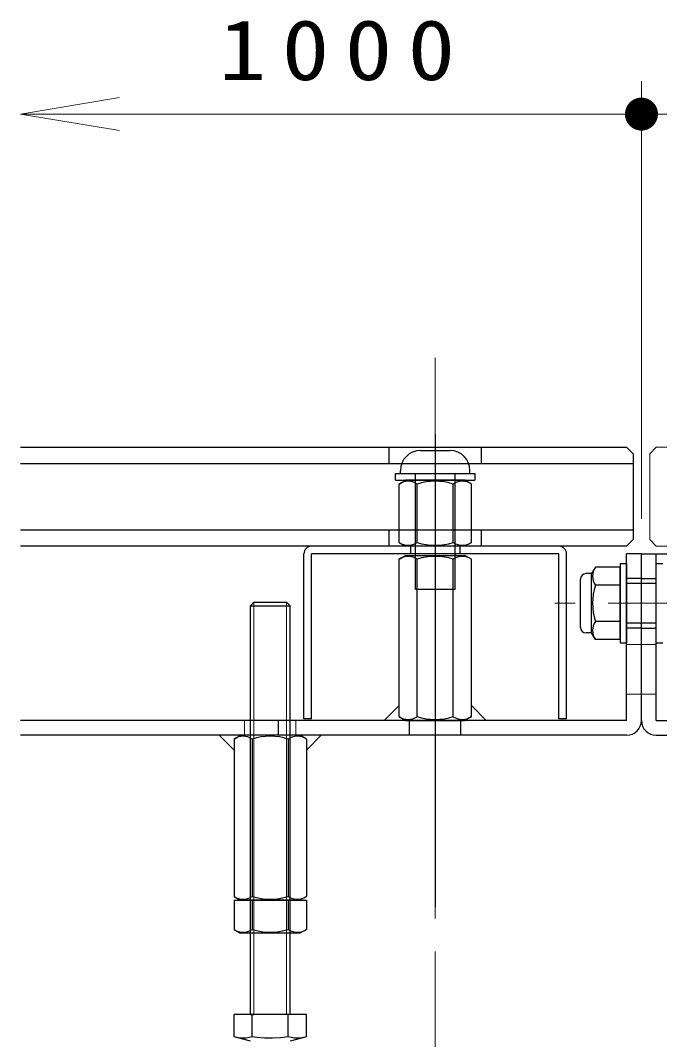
# Model space of a CAD drawing. Units: millimetres on the paper. Extents: x -385 to 0, y -594 to 267.
# Drawn here: x -181.01 to -161.64, y -175.74 to -144.84 of the extents above; entities that cross this region are included whole.
import ezdxf

# ---------------------------------------------------------------- set-up
doc = ezdxf.new("R2010")
doc.units = ezdxf.units.MM
doc.linetypes.add('USER1', pattern=[4.5, 2.5, -2])
doc.linetypes.add('USER2', pattern=[6, 3, -1, 1, -1])
doc.layers.add('1_10', color=7, linetype='Continuous', lineweight=25)
doc.styles.add('ＭＳ ゴシック', font='')
doc.styles.get('ＭＳ ゴシック').set_extended_font_data('MS Gothic')

# ---------------------------------------------------------------- blocks, each defined once
blk = doc.blocks.new('open_arrow')
at = {"color": 0, "linetype": 'Continuous', "lineweight": -2}
blk.add_lwpolyline([(7.5, 1.25), (0, 0), (7.5, -1.25)], dxfattribs=at)
blk = doc.blocks.new('filled_dot')
at = {"color": 0, "linetype": 'Continuous', "lineweight": -2, "const_width": 1.25}
blk.add_lwpolyline([(-0.625, 0, 1), (0.625, 0, 1)], format="xyb", close=True, dxfattribs=at)

msp = doc.modelspace()

# ---------------------------------------------------------------- linework, layer by layer
at = {"layer": '1_10', "lineweight": 13}
for p, q in [((-162.187, -159.954), (-162.187, -146.684)), ((-181.007, -147.684), (-162.187, -147.684)), ((-162.187, -147.684), (-62.187, -147.684))]:
    msp.add_line(p, q, dxfattribs=at)
at = {"layer": '1_10', "linetype": 'USER2', "lineweight": 13}
for p, q in [((-168.437, -182.071), (-168.437, -154.442)), ((-160.191, -162.514), (-164.812, -162.514))]:
    msp.add_line(p, q, dxfattribs=at)
at = {"layer": '1_10'}
for p, q in [((-168.437, -157.384), (-168.437, -171.721)), ((-168.887, -157.884), (-167.987, -157.884)), ((-169.487, -158.584), (-169.487, -158.484)), ((-167.387, -158.584), (-167.387, -158.484)), ((-169.637, -158.784), (-169.637, -158.584)), ((-169.637, -158.584), (-167.237, -158.584)), ((-169.637, -158.784), (-167.237, -158.784)), ((-169.534, -158.898), (-169.337, -158.784)), ((-169.487, -158.584), (-167.387, -158.584)), ((-167.537, -158.784), (-169.337, -158.784)), ((-169.037, -162.084), (-169.037, -158.584)), ((-167.837, -162.084), (-167.837, -158.584)), ((-167.34, -158.898), (-167.537, -158.784)), ((-167.237, -158.584), (-167.237, -158.784)), ((-169.534, -160.67), (-169.534, -158.898)), ((-168.986, -160.67), (-168.986, -158.898)), ((-167.889, -160.67), (-167.889, -158.898)), ((-167.34, -160.67), (-167.34, -158.898)), ((-164.687, -160.784), (-172.187, -160.784)), ((-169.534, -160.67), (-169.337, -160.784)), ((-167.537, -160.784), (-169.337, -160.784)), ((-169.187, -160.784), (-169.187, -161.014)), ((-167.687, -160.784), (-167.687, -161.014)), ((-167.34, -160.67), (-167.537, -160.784)), ((-172.417, -166.014), (-172.417, -161.014)), ((-172.187, -166.014), (-172.187, -161.014)), ((-164.687, -161.014), (-172.187, -161.014)), ((-169.534, -161.178), (-169.337, -161.064)), ((-169.534, -165.95), (-169.534, -161.178)), ((-169.337, -161.064), (-167.537, -161.064)), ((-168.986, -165.95), (-168.986, -161.178)), ((-167.889, -165.95), (-167.889, -161.178)), ((-167.34, -161.178), (-167.537, -161.064)), ((-167.34, -165.95), (-167.34, -161.178)), ((-164.687, -166.014), (-164.687, -161.014)), ((-164.457, -166.014), (-164.457, -161.014)), ((-162.637, -166.064), (-162.637, -161.014)), ((-162.187, -161.014), (-162.637, -161.014)), ((-162.187, -166.064), (-162.187, -161.014)), ((-162.187, -166.064), (-162.187, -161.014)), ((-162.187, -161.014), (-161.737, -161.014)), ((-161.737, -166.064), (-161.737, -161.014)), ((-163.583, -161.417), (-163.697, -161.614)), ((-162.837, -161.417), (-163.583, -161.417)), ((-162.637, -161.314), (-162.837, -161.314)), ((-162.837, -161.314), (-162.837, -163.714)), ((-162.837, -163.611), (-162.837, -161.417)), ((-162.637, -161.314), (-162.637, -163.714)), ((-161.537, -161.314), (-161.737, -161.314)), ((-161.737, -163.714), (-161.737, -161.314)), ((-164.037, -163.244), (-164.037, -161.784)), ((-163.697, -161.614), (-163.867, -161.614)), ((-163.697, -163.414), (-163.697, -161.614)), ((-162.187, -161.764), (-162.637, -161.764)), ((-162.187, -161.764), (-161.737, -161.764)), ((-169.037, -162.084), (-167.837, -162.084)), ((-164.037, -163.114), (-164.037, -161.914)), ((-162.837, -161.966), (-163.583, -161.966)), ((-161.737, -161.914), (-162.637, -161.914)), ((-162.837, -163.063), (-163.583, -163.063)), ((-161.737, -163.114), (-162.637, -163.114)), ((-163.697, -163.414), (-163.867, -163.414)), ((-163.583, -163.611), (-163.697, -163.414)), ((-162.187, -163.264), (-162.637, -163.264)), ((-162.187, -163.264), (-161.737, -163.264)), ((-162.837, -163.611), (-163.583, -163.611)), ((-162.837, -163.714), (-162.637, -163.714)), ((-161.737, -163.714), (-161.537, -163.714)), ((-169.534, -165.614), (-169.984, -166.064)), ((-167.34, -165.614), (-166.89, -166.064)), ((-173.187, -166.514), (-173.187, -166.064)), ((-162.637, -166.064), (-173.187, -166.064)), ((-172.187, -166.014), (-172.417, -166.014)), ((-169.534, -165.95), (-169.337, -166.064)), ((-169.337, -166.064), (-167.537, -166.064)), ((-169.212, -166.514), (-169.212, -166.064)), ((-167.662, -166.514), (-167.662, -166.064)), ((-167.34, -165.95), (-167.537, -166.064)), ((-164.457, -166.014), (-164.687, -166.014)), ((-161.737, -166.064), (-151.187, -166.064)), ((-174.534, -166.964), (-174.984, -166.514)), ((-174.534, -166.628), (-174.337, -166.514)), ((-172.537, -166.514), (-174.337, -166.514)), ((-162.637, -166.514), (-173.187, -166.514)), ((-172.34, -166.628), (-172.537, -166.514)), ((-172.34, -166.964), (-171.89, -166.514)), ((-161.737, -166.514), (-151.187, -166.514)), ((-174.534, -166.628), (-174.534, -171.4)), ((-173.986, -166.628), (-173.986, -171.4)), ((-172.889, -166.628), (-172.889, -171.4)), ((-172.34, -166.628), (-172.34, -171.4)), ((-174.534, -171.4), (-174.337, -171.514)), ((-172.34, -171.4), (-172.537, -171.514)), ((-174.534, -171.514), (-174.534, -172.4)), ((-174.534, -171.514), (-172.34, -171.514)), ((-172.537, -171.514), (-174.337, -171.514)), ((-173.986, -171.514), (-173.986, -172.4)), ((-172.889, -171.514), (-172.889, -172.4)), ((-172.34, -171.514), (-172.34, -172.4)), ((-174.534, -172.4), (-174.337, -172.514)), ((-172.34, -172.4), (-172.537, -172.514)), ((-172.537, -172.514), (-174.337, -172.514))]:
    msp.add_line(p, q, dxfattribs=at)
at = {"layer": '1_10', "color": 40}
for p, q in [((-181.007, -157.784), (-162.637, -157.784)), ((-174.237, -157.784), (-162.637, -157.784)), ((-169.837, -158.284), (-169.837, -157.784)), ((-167.037, -158.284), (-167.037, -157.784)), ((-162.637, -157.784), (-162.437, -157.984)), ((-162.637, -157.784), (-162.437, -157.984)), ((-162.437, -157.984), (-162.437, -159.034)), ((-162.437, -157.984), (-162.437, -160.584)), ((-162.437, -158.284), (-181.007, -158.284)), ((-181.007, -160.284), (-162.437, -160.284)), ((-169.837, -160.784), (-169.837, -160.284)), ((-167.037, -160.784), (-167.037, -160.284)), ((-162.437, -160.584), (-162.637, -160.784)), ((-162.437, -160.584), (-162.637, -160.784)), ((-162.637, -160.784), (-181.007, -160.784)), ((-162.637, -160.784), (-174.237, -160.784))]:
    msp.add_line(p, q, dxfattribs=at)
at = {"layer": '1_10', "color": 40, "lineweight": 13}
for p, q in [((-161.737, -157.784), (-161.937, -157.984)), ((-157.537, -157.784), (-161.737, -157.784)), ((-161.937, -157.984), (-161.937, -160.584)), ((-161.737, -160.784), (-161.937, -160.584)), ((-161.737, -160.784), (-157.337, -160.784))]:
    msp.add_line(p, q, dxfattribs=at)
at = {"layer": '1_10', "color": 60}
for p, q in [((-161.737, -161.014), (-62.637, -161.014)), ((-173.187, -166.064), (-181.007, -166.064)), ((-173.187, -166.514), (-181.007, -166.514))]:
    msp.add_line(p, q, dxfattribs=at)
at = {"layer": '1_10', "color": 4}
for p, q in [((-174.037, -162.591), (-173.93, -162.484)), ((-173.93, -162.484), (-172.945, -162.484)), ((-172.945, -162.484), (-172.837, -162.591)), ((-174.037, -162.591), (-172.837, -162.591)), ((-174.037, -174.984), (-174.037, -162.591)), ((-172.837, -174.984), (-172.837, -162.591)), ((-174.534, -175.66), (-174.534, -174.984)), ((-172.34, -174.984), (-174.534, -174.984)), ((-174.037, -174.984), (-173.93, -174.984)), ((-173.986, -175.66), (-173.986, -174.984)), ((-172.837, -174.984), (-172.945, -174.984)), ((-172.889, -175.66), (-172.889, -174.984)), ((-172.34, -175.66), (-172.34, -174.984)), ((-174.037, -175.784), (-174.534, -175.66)), ((-172.34, -175.66), (-172.837, -175.784))]:
    msp.add_line(p, q, dxfattribs=at)
at = {"layer": '1_10', "color": 4, "lineweight": 13}
for p, q in [((-173.93, -174.984), (-173.93, -162.484)), ((-172.945, -174.984), (-172.945, -162.484))]:
    msp.add_line(p, q, dxfattribs=at)
at = {"layer": '1_10', "linetype": 'USER1', "lineweight": 13}
for p, q in [((-162.187, -163.764), (-162.637, -163.764)), ((-162.187, -163.764), (-161.737, -163.764)), ((-162.187, -165.264), (-162.637, -165.264)), ((-162.187, -165.264), (-161.737, -165.264)), ((-174.212, -166.064), (-174.212, -166.514)), ((-172.662, -166.064), (-172.662, -166.514)), ((-169.212, -166.514), (-169.212, -166.064)), ((-167.662, -166.514), (-167.662, -166.064))]:
    msp.add_line(p, q, dxfattribs=at)
at = {"layer": '1_10', "color": 4}
for points in [[(-173.986, -175.66), (-174.076, -175.68), (-174.167, -175.692), (-174.258, -175.697), (-174.35, -175.693), (-174.442, -175.68), (-174.534, -175.66)], [(-172.889, -175.66), (-173.126, -175.685), (-173.363, -175.696), (-173.605, -175.693), (-173.845, -175.676), (-173.986, -175.66)], [(-172.34, -175.66), (-172.431, -175.68), (-172.521, -175.692), (-172.612, -175.697), (-172.705, -175.693), (-172.797, -175.68), (-172.889, -175.66)]]:
    msp.add_lwpolyline(points, dxfattribs=at)
at = {"layer": '1_10'}
for centre, radius, start, end in [((-168.887, -158.484), 0.6, 90, 180), ((-167.987, -158.484), 0.6, 0, 90), ((-169.26, -159.299), 0.486, 55.6159, 124.3841), ((-168.437, -160.628), 1.815, 72.4121, 107.5879), ((-167.614, -159.299), 0.486, 55.6159, 124.3841), ((-172.187, -161.014), 0.23, 90, 180), ((-169.26, -160.27), 0.486, 235.6159, 304.3841), ((-168.437, -158.94), 1.815, 252.4121, 287.5879), ((-167.614, -160.27), 0.486, 235.6159, 304.3841), ((-164.687, -161.014), 0.23, 0, 90), ((-169.26, -161.579), 0.486, 55.6159, 124.3841), ((-168.437, -162.908), 1.815, 72.4121, 107.5879), ((-167.614, -161.579), 0.486, 55.6159, 124.3841), ((-163.183, -161.691), 0.486, 145.6159, 214.3841), ((-163.867, -161.784), 0.17, 90, 180), ((-161.853, -162.514), 1.815, 162.4121, 197.5879), ((-163.183, -163.337), 0.486, 145.6159, 214.3841), ((-163.867, -163.244), 0.17, 180, 270), ((-169.26, -165.55), 0.486, 235.6159, 304.3841), ((-168.437, -164.22), 1.815, 252.4121, 287.5879), ((-167.614, -165.55), 0.486, 235.6159, 304.3841), ((-162.637, -166.064), 0.45, 270, 0), ((-161.737, -166.064), 0.45, 180, 270), ((-174.26, -167.029), 0.486, 55.6159, 124.3841), ((-173.437, -168.358), 1.815, 72.4121, 107.5879), ((-172.614, -167.029), 0.486, 55.6159, 124.3841), ((-174.26, -171), 0.486, 235.6159, 304.3841), ((-173.437, -169.67), 1.815, 252.4121, 287.5879), ((-172.614, -171), 0.486, 235.6159, 304.3841), ((-174.26, -172), 0.486, 235.6159, 304.3841), ((-173.437, -170.67), 1.815, 252.4121, 287.5879), ((-172.614, -172), 0.486, 235.6159, 304.3841)]:
    msp.add_arc(centre, radius, start, end, dxfattribs=at)

# ---------------------------------------------------------------- block references
at = {"layer": '1_10', "lineweight": 13, "xscale": 0.4, "yscale": 0.4}
for name, p in [('open_arrow', (-181.007, -147.684)), ('filled_dot', (-162.187, -147.684))]:
    msp.add_blockref(name, p, dxfattribs=at)
at = {"layer": '1_10', "lineweight": 13, "xscale": 0.4, "yscale": 0.4, "rotation": 180}
msp.add_blockref('filled_dot', (-162.187, -147.684), dxfattribs=at)

# ---------------------------------------------------------------- texts
at = {"layer": '1_10', "insert": (-171.176, -146.684), "char_height": 1.833, "attachment_point": 8, "style": 'ＭＳ ゴシック'}
msp.add_mtext('\\T1.33;\\W1.15;1000', dxfattribs=at)

doc.saveas('drawing.dxf')
